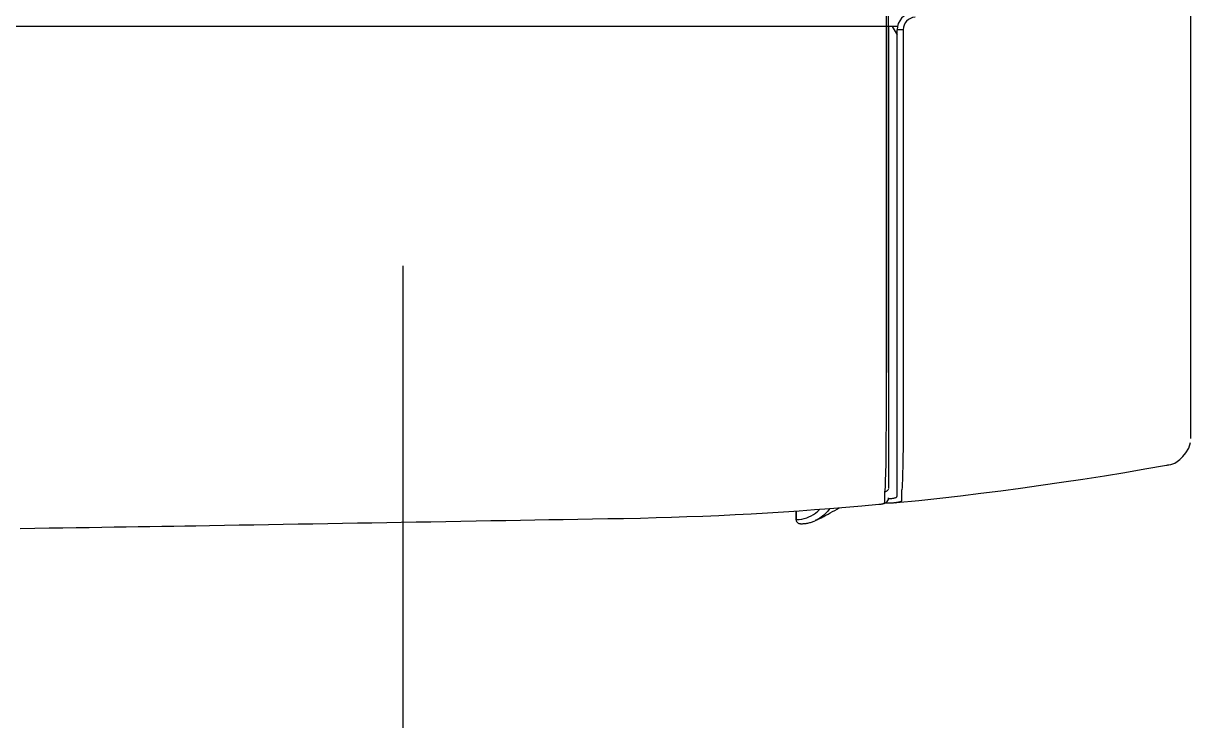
# Model space of a CAD drawing. Header units: centimetres. Extents: x 31 to 22766, y 238 to 3306.
# Drawn here: x 615.62 to 629.54, y 1972.27 to 1980.59 of the extents above; entities that cross this region are included whole.
import ezdxf
from ezdxf.xclip import XClip

# ---------------------------------------------------------------- set-up
doc = ezdxf.new("R2010")
doc.units = ezdxf.units.CM
doc.header["$XCLIPFRAME"] = 0
doc.layers.add('M-VRF-BORU', color=3, linetype='Continuous')

# ---------------------------------------------------------------- blocks, each defined once
blk = doc.blocks.new('fxaq 7.1 kw iç ünite')
at = {"color": 7, "linetype": 'Continuous', "true_color": 0xffffff}
for p, q in [((12602.929, 4092.074), (12602.929, 4111.093)), ((12596.946, 4102.531), (12596.948, 4102.358)), ((12596.948, 4102.358), (12596.951, 4102.188)), ((12596.951, 4102.188), (12596.954, 4102.023)), ((12596.954, 4102.023), (12596.956, 4101.863)), ((12596.956, 4101.863), (12596.958, 4101.708)), ((12596.958, 4101.708), (12596.96, 4101.558)), ((12596.96, 4101.558), (12596.963, 4101.412)), ((12596.963, 4101.412), (12596.965, 4101.269)), ((12596.965, 4101.269), (12596.967, 4101.127)), ((12596.967, 4101.127), (12596.969, 4100.985)), ((12596.969, 4100.985), (12596.971, 4100.843)), ((12596.971, 4100.843), (12596.973, 4100.701)), ((12596.973, 4100.701), (12596.975, 4100.568)), ((12596.975, 4100.568), (12596.977, 4100.437)), ((12596.977, 4100.437), (12596.98, 4100.274)), ((12596.98, 4100.274), (12596.983, 4100.097)), ((12596.983, 4100.097), (12596.986, 4099.921)), ((12596.986, 4099.921), (12596.989, 4099.747)), ((12596.989, 4099.747), (12596.992, 4099.572)), ((12596.992, 4099.572), (12596.995, 4099.396)), ((12596.995, 4099.396), (12596.998, 4099.22)), ((12596.998, 4099.22), (12597.001, 4099.043)), ((12597.001, 4099.043), (12597.004, 4098.865)), ((12597.004, 4098.865), (12597.007, 4098.688)), ((12597.007, 4098.688), (12597.01, 4098.512)), ((12597.01, 4098.512), (12597.013, 4098.338)), ((12597.013, 4098.338), (12597.016, 4098.163)), ((12597.016, 4098.163), (12597.019, 4097.989)), ((12597.019, 4097.989), (12597.022, 4097.813)), ((12597.022, 4097.813), (12597.025, 4097.636)), ((12597.025, 4097.636), (12597.029, 4097.457)), ((12597.029, 4097.457), (12597.032, 4097.278)), ((12597.032, 4097.278), (12597.035, 4097.098)), ((12597.035, 4097.098), (12597.038, 4096.92)), ((12597.038, 4096.92), (12597.041, 4096.743)), ((12597.041, 4096.743), (12597.044, 4096.569)), ((12597.044, 4096.569), (12597.047, 4096.398)), ((12597.047, 4096.398), (12597.05, 4096.228)), ((12597.05, 4096.228), (12597.053, 4096.058)), ((12597.053, 4096.058), (12597.056, 4095.886)), ((12597.056, 4095.886), (12597.059, 4095.71)), ((12597.059, 4095.71), (12597.062, 4095.528)), ((12597.062, 4095.528), (12597.065, 4095.339)), ((12597.065, 4095.338), (12597.069, 4095.138)), ((12597.066, 4095.339), (12597.066, 4095.339)), ((12597.066, 4095.339), (12597.066, 4095.339)), ((12597.066, 4095.339), (12597.066, 4095.339)), ((12597.066, 4095.339), (12597.066, 4095.339)), ((12597.066, 4095.339), (12597.066, 4095.339)), ((12597.066, 4095.339), (12597.066, 4095.339)), ((12597.066, 4095.339), (12597.066, 4095.339)), ((12597.069, 4095.138), (12597.074, 4094.95)), ((12597.074, 4094.95), (12597.079, 4094.766)), ((12597.079, 4094.766), (12597.086, 4094.583)), ((12597.086, 4094.583), (12597.093, 4094.394)), ((12597.093, 4094.394), (12597.101, 4094.203)), ((12597.101, 4094.203), (12597.11, 4094.01)), ((12597.11, 4094.01), (12597.12, 4093.816)), ((12597.12, 4093.816), (12597.131, 4093.624)), ((12597.131, 4093.624), (12597.143, 4093.434)), ((12597.143, 4093.434), (12597.156, 4093.246)), ((12597.002, 4093.234), (12597.001, 4093.228)), ((12597.001, 4093.229), (12597.001, 4093.217)), ((12597.001, 4093.217), (12597.001, 4093.206)), ((12597.001, 4093.206), (12597.002, 4093.196)), ((12597.003, 4093.241), (12597.002, 4093.234)), ((12597.005, 4093.249), (12597.003, 4093.241)), ((12597.008, 4093.256), (12597.005, 4093.249)), ((12597.013, 4093.263), (12597.008, 4093.256)), ((12597.019, 4093.27), (12597.013, 4093.263)), ((12597.027, 4093.276), (12597.019, 4093.27)), ((12597.035, 4093.28), (12597.027, 4093.276)), ((12597.045, 4093.283), (12597.035, 4093.28)), ((12597.054, 4093.284), (12597.045, 4093.283)), ((12597.052, 4093.281), (12597.051, 4093.279)), ((12597.051, 4093.279), (12597.051, 4093.278)), ((12597.051, 4093.278), (12597.154, 4093.278)), ((12597.051, 4093.278), (12597.053, 4093.245)), ((12597.052, 4093.283), (12597.052, 4093.282)), ((12597.053, 4093.283), (12597.052, 4093.283)), ((12597.052, 4093.282), (12597.052, 4093.281)), ((12597.054, 4093.284), (12597.053, 4093.283)), ((12597.053, 4093.245), (12597.057, 4093.215)), ((12597.054, 4093.284), (12597.054, 4093.284)), ((12597.054, 4093.284), (12597.054, 4093.284)), ((12597.054, 4093.284), (12597.054, 4093.284)), ((12597.153, 4093.284), (12597.054, 4093.284)), ((12597.054, 4093.284), (12597.054, 4093.284)), ((12597.054, 4093.284), (12597.054, 4093.284)), ((12597.054, 4093.284), (12597.054, 4093.284)), ((12597.054, 4093.284), (12597.054, 4093.284)), ((12597.054, 4093.284), (12597.054, 4093.284)), ((12597.057, 4093.215), (12597.063, 4093.185)), ((12597.156, 4093.246), (12597.169, 4093.062)), ((12597.002, 4093.196), (12597.003, 4093.185)), ((12597.003, 4093.185), (12597.004, 4093.174)), ((12597.004, 4093.174), (12597.005, 4093.163)), ((12597.005, 4093.163), (12597.007, 4093.153)), ((12597.007, 4093.153), (12597.009, 4093.142)), ((12597.009, 4093.142), (12597.011, 4093.131)), ((12597.011, 4093.131), (12597.014, 4093.12)), ((12597.014, 4093.12), (12597.017, 4093.109)), ((12597.017, 4093.109), (12597.02, 4093.098)), ((12597.02, 4093.098), (12597.023, 4093.088)), ((12597.023, 4093.088), (12597.027, 4093.077)), ((12597.027, 4093.077), (12597.031, 4093.067)), ((12597.031, 4093.067), (12597.036, 4093.056)), ((12597.063, 4093.185), (12597.071, 4093.156)), ((12597.071, 4093.156), (12597.082, 4093.129)), ((12597.082, 4093.129), (12597.095, 4093.102)), ((12597.095, 4093.102), (12597.11, 4093.075)), ((12597.11, 4093.075), (12597.129, 4093.049)), ((12597.04, 4093.051), (12597.038, 4093.054)), ((12597.042, 4093.047), (12597.04, 4093.051)), ((12597.043, 4093.043), (12597.042, 4093.047)), ((12597.045, 4093.04), (12597.043, 4093.043)), ((12597.044, 4093.04), (12597.058, 4093.01)), ((12597.047, 4093.036), (12597.045, 4093.04)), ((12597.049, 4093.032), (12597.047, 4093.036)), ((12597.051, 4093.029), (12597.049, 4093.032)), ((12597.06, 4093.013), (12597.051, 4093.029)), ((12597.058, 4093.01), (12597.073, 4092.981)), ((12597.069, 4092.998), (12597.06, 4093.013)), ((12597.08, 4092.983), (12597.069, 4092.998)), ((12597.073, 4092.981), (12597.087, 4092.953)), ((12597.091, 4092.968), (12597.08, 4092.983)), ((12597.087, 4092.953), (12597.102, 4092.926)), ((12597.104, 4092.953), (12597.091, 4092.968)), ((12597.102, 4092.926), (12597.116, 4092.9)), ((12597.117, 4092.939), (12597.104, 4092.953)), ((12597.132, 4092.924), (12597.117, 4092.939)), ((12597.129, 4093.049), (12597.15, 4093.024)), ((12597.147, 4092.909), (12597.132, 4092.924)), ((12597.15, 4093.024), (12597.174, 4092.999)), ((12597.169, 4093.062), (12597.183, 4092.878)), ((12597.116, 4092.9), (12597.13, 4092.874)), ((12597.13, 4092.874), (12597.145, 4092.847)), ((12597.145, 4092.847), (12597.16, 4092.821)), ((12597.164, 4092.894), (12597.147, 4092.909)), ((12597.16, 4092.821), (12597.176, 4092.794)), ((12597.182, 4092.88), (12597.164, 4092.894)), ((12597.176, 4092.794), (12597.192, 4092.766)), ((12597.183, 4092.878), (12597.198, 4092.691)), ((12597.198, 4092.691), (12597.214, 4092.498)), ((12597.214, 4092.498), (12597.233, 4092.294)), ((12597.233, 4092.293), (12597.233, 4092.292)), ((12597.233, 4092.292), (12597.233, 4092.29)), ((12597.233, 4092.29), (12597.233, 4092.289)), ((12597.233, 4092.289), (12597.234, 4092.287)), ((12597.234, 4092.287), (12597.234, 4092.286)), ((12597.234, 4092.286), (12597.234, 4092.284)), ((12597.234, 4092.284), (12597.234, 4092.282)), ((12597.234, 4092.282), (12597.235, 4092.274)), ((12597.235, 4092.274), (12597.236, 4092.266)), ((12597.236, 4092.266), (12597.238, 4092.259)), ((12597.237, 4092.258), (12597.239, 4092.249)), ((12597.238, 4092.259), (12597.239, 4092.252)), ((12597.239, 4092.252), (12597.241, 4092.246)), ((12597.239, 4092.249), (12597.241, 4092.24)), ((12597.241, 4092.246), (12597.243, 4092.241)), ((12597.241, 4092.24), (12597.243, 4092.232)), ((12597.243, 4092.241), (12597.245, 4092.237)), ((12597.243, 4092.232), (12597.247, 4092.224)), ((12597.245, 4092.237), (12597.247, 4092.233)), ((12597.247, 4092.233), (12597.249, 4092.23)), ((12597.249, 4092.23), (12597.251, 4092.228)), ((12597.247, 4092.224), (12597.252, 4092.215)), ((12597.249, 4092.22), (12597.249, 4092.213)), ((12597.249, 4092.213), (12597.249, 4092.205)), ((12597.249, 4092.205), (12597.249, 4092.198)), ((12597.249, 4092.198), (12597.249, 4092.19)), ((12597.249, 4092.19), (12597.249, 4092.183)), ((12597.249, 4092.183), (12597.249, 4092.176)), ((12597.249, 4092.176), (12597.249, 4092.169)), ((12597.249, 4092.169), (12597.249, 4092.161)), ((12597.249, 4092.161), (12597.249, 4092.154)), ((12597.249, 4092.154), (12597.249, 4092.146)), ((12597.249, 4092.146), (12597.249, 4092.139)), ((12597.249, 4092.139), (12597.25, 4092.132)), ((12597.25, 4092.132), (12597.25, 4092.125)), ((12597.25, 4092.125), (12597.25, 4092.119)), ((12597.25, 4092.112), (12597.25, 4092.116)), ((12597.251, 4092.108), (12597.25, 4092.112)), ((12597.251, 4092.228), (12597.254, 4092.226)), ((12597.251, 4092.105), (12597.251, 4092.108)), ((12597.251, 4092.101), (12597.251, 4092.105)), ((12597.252, 4092.097), (12597.251, 4092.101)), ((12597.252, 4092.215), (12597.259, 4092.206)), ((12597.252, 4092.094), (12597.252, 4092.097)), ((12597.252, 4092.09), (12597.252, 4092.094)), ((12597.252, 4092.092), (12597.252, 4092.092)), ((12597.252, 4092.092), (12597.252, 4092.092)), ((12597.252, 4092.092), (12597.252, 4092.091)), ((12597.252, 4092.091), (12597.252, 4092.09)), ((12597.252, 4092.091), (12597.252, 4092.091)), ((12597.252, 4092.09), (12597.252, 4092.09)), ((12597.252, 4092.09), (12597.252, 4092.09)), ((12597.253, 4092.087), (12597.252, 4092.09)), ((12597.254, 4092.226), (12597.256, 4092.225)), ((12597.256, 4092.225), (12597.259, 4092.224)), ((12597.259, 4092.224), (12597.381, 4092.224)), ((12597.259, 4092.206), (12597.267, 4092.197)), ((12597.267, 4092.197), (12597.278, 4092.188)), ((12597.278, 4092.188), (12597.291, 4092.182)), ((12597.291, 4092.182), (12597.308, 4092.179)), ((12597.3, 4092.18), (12597.3, 4092.165)), ((12597.3, 4092.165), (12597.301, 4092.152)), ((12597.301, 4092.152), (12597.303, 4092.14)), ((12597.303, 4092.14), (12597.304, 4092.128)), ((12597.304, 4092.128), (12597.306, 4092.118)), ((12597.306, 4092.118), (12597.308, 4092.108)), ((12597.308, 4092.108), (12597.31, 4092.1)), ((12597.31, 4092.1), (12597.312, 4092.094)), ((12597.312, 4092.094), (12597.315, 4092.089)), ((12597.383, 4092.217), (12597.381, 4092.224)), ((12597.381, 4092.224), (12597.4, 4092.221)), ((12597.385, 4092.21), (12597.383, 4092.217)), ((12597.389, 4092.203), (12597.385, 4092.21)), ((12597.392, 4092.197), (12597.389, 4092.203)), ((12597.397, 4092.192), (12597.392, 4092.197)), ((12597.403, 4092.188), (12597.397, 4092.192)), ((12597.4, 4092.221), (12597.445, 4092.218)), ((12597.409, 4092.184), (12597.403, 4092.188)), ((12597.416, 4092.182), (12597.409, 4092.184)), ((12597.423, 4092.18), (12597.416, 4092.182)), ((12602.925, 4092.179), (12597.431, 4092.179)), ((12597.445, 4092.218), (12597.513, 4092.215)), ((12597.513, 4092.215), (12597.605, 4092.212)), ((12597.605, 4092.212), (12597.72, 4092.21)), ((12597.72, 4092.21), (12597.857, 4092.208)), ((12597.857, 4092.208), (12598.014, 4092.207)), ((12598.014, 4092.207), (12598.189, 4092.206)), ((12598.189, 4092.206), (12598.381, 4092.206)), ((12598.381, 4092.206), (12598.586, 4092.206)), ((12598.586, 4092.206), (12700.222, 4092.206)), ((12598.804, 4092.179), (12603.084, 4092.179)), ((12599.178, 4092.177), (12599.179, 4092.177)), ((12599.179, 4092.177), (12599.18, 4092.177)), ((12599.18, 4092.177), (12599.181, 4092.178)), ((12599.181, 4092.178), (12599.182, 4092.178)), ((12599.182, 4092.178), (12599.183, 4092.178)), ((12599.183, 4092.178), (12599.184, 4092.179)), ((12599.184, 4092.179), (12599.185, 4092.179)), ((12599.204, 4092.178), (12599.204, 4092.178)), ((12602.929, 4092.136), (12602.831, 4092.079)), ((12597.253, 4092.084), (12597.253, 4092.087)), ((12597.253, 4092.085), (12597.28, 4091.82)), ((12597.253, 4092.08), (12597.253, 4092.084)), ((12597.255, 4092.07), (12597.253, 4092.08)), ((12597.257, 4092.06), (12597.255, 4092.07)), ((12597.259, 4092.051), (12597.257, 4092.06)), ((12597.261, 4092.044), (12597.259, 4092.051)), ((12597.263, 4092.038), (12597.261, 4092.044)), ((12597.266, 4092.033), (12597.263, 4092.038)), ((12597.268, 4092.03), (12597.266, 4092.033)), ((12597.271, 4092.027), (12597.268, 4092.03)), ((12597.275, 4092.025), (12597.271, 4092.027)), ((12597.278, 4092.024), (12597.275, 4092.025)), ((12597.396, 4092.024), (12597.278, 4092.024)), ((12597.315, 4092.089), (12597.318, 4092.085)), ((12597.318, 4092.085), (12597.321, 4092.082)), ((12597.321, 4092.082), (12597.324, 4092.08)), ((12597.324, 4092.08), (12597.328, 4092.079)), ((12597.328, 4092.079), (12597.328, 4092.079)), ((12597.328, 4092.079), (12597.328, 4092.079)), ((12597.328, 4092.079), (12597.328, 4092.079)), ((12597.328, 4092.079), (12597.328, 4092.079)), ((12597.328, 4092.079), (12597.328, 4092.079)), ((12597.328, 4092.079), (12597.328, 4092.079)), ((12597.328, 4092.079), (12597.328, 4092.079)), ((12597.328, 4092.079), (12602.89, 4092.079)), ((12597.408, 4092.021), (12597.396, 4092.024)), ((12597.433, 4092.019), (12597.408, 4092.021)), ((12597.473, 4092.016), (12597.433, 4092.019)), ((12597.528, 4092.014), (12597.473, 4092.016)), ((12597.599, 4092.012), (12597.528, 4092.014)), ((12597.687, 4092.01), (12597.599, 4092.012)), ((12597.789, 4092.009), (12597.687, 4092.01)), ((12597.904, 4092.007), (12597.789, 4092.009)), ((12598.028, 4092.006), (12597.904, 4092.007)), ((12598.162, 4092.005), (12598.028, 4092.006)), ((12598.303, 4092.005), (12598.162, 4092.005)), ((12598.454, 4092.005), (12598.303, 4092.005)), ((12598.617, 4092.006), (12598.454, 4092.005)), ((12602.89, 4092.006), (12598.617, 4092.006)), ((12602.89, 4092.006), (12602.89, 4092.079)), ((12597.28, 4091.82), (12597.307, 4091.567)), ((12597.307, 4091.567), (12597.335, 4091.321)), ((12597.335, 4091.321), (12597.364, 4091.081)), ((12597.364, 4091.081), (12597.394, 4090.843)), ((12597.394, 4090.843), (12597.425, 4090.605)), ((12597.425, 4090.605), (12597.459, 4090.364)), ((12597.459, 4090.364), (12597.495, 4090.117)), ((12597.495, 4090.117), (12597.534, 4089.862)), ((12597.534, 4089.862), (12597.573, 4089.606)), ((12597.573, 4089.606), (12597.613, 4089.363)), ((12597.613, 4089.363), (12597.654, 4089.123)), ((12597.654, 4089.123), (12597.699, 4088.866)), ((12597.7, 4088.866), (12597.7, 4088.865)), ((12597.7, 4088.865), (12597.7, 4088.865)), ((12597.7, 4088.865), (12597.7, 4088.865)), ((12597.7, 4088.865), (12597.7, 4088.865)), ((12597.7, 4088.865), (12597.7, 4088.865)), ((12597.7, 4088.865), (12597.7, 4088.864)), ((12597.7, 4088.865), (12597.701, 4088.857)), ((12597.7, 4088.865), (12597.7, 4088.865)), ((12597.7, 4088.865), (12597.7, 4088.865)), ((12597.7, 4088.864), (12597.7, 4088.863)), ((12597.7, 4088.863), (12597.7, 4088.862)), ((12597.7, 4088.863), (12597.7, 4088.863)), ((12597.7, 4088.862), (12597.7, 4088.861)), ((12597.7, 4088.861), (12597.701, 4088.861)), ((12597.701, 4088.861), (12597.701, 4088.86)), ((12597.701, 4088.859), (12597.704, 4088.837)), ((12597.701, 4088.857), (12597.703, 4088.85)), ((12597.703, 4088.85), (12597.705, 4088.844)), ((12597.704, 4088.837), (12597.708, 4088.815)), ((12597.708, 4088.815), (12597.715, 4088.791)), ((12597.715, 4088.791), (12597.725, 4088.766)), ((12597.725, 4088.766), (12597.742, 4088.738)), ((12597.742, 4088.738), (12597.767, 4088.707)), ((12597.767, 4088.707), (12597.801, 4088.671)), ((12597.801, 4088.671), (12597.846, 4088.634)), ((12597.846, 4088.634), (12597.902, 4088.602)), ((12597.902, 4088.602), (12597.97, 4088.582)), ((12598.076, 4088.579), (12598.017, 4088.579)), ((12700.732, 4088.579), (12598.076, 4088.579))]:
    blk.add_line(p, q, dxfattribs=at)
for centre, radius, start, end in [((12602.89, 4091.879), 0.2, 3, 90), ((12602.89, 4091.856), 0.15, 2.9102, 89.9753)]:
    blk.add_arc(centre, radius, start, end, dxfattribs=at)
blk = doc.blocks.new('G$CCD2FF134')
at = {"layer": 'M-VRF-BORU'}
blk.add_line((-3086.875, -310.552), (-3086.875, -294.327), dxfattribs=at)
at = {"rotation": 90}
blk.add_blockref('fxaq 7.1 kw iç ünite', (1011.093, -12894.404), dxfattribs=at)

msp = doc.modelspace()

# ---------------------------------------------------------------- block references
ref = msp.add_blockref('G$CCD2FF134', (3707.025, 2272.025))
XClip(ref).set_block_clipping_path([(-3470.0000000001, -1889.9999999982), (349.9999999999, 300.0000000019)])

doc.saveas('drawing.dxf')
